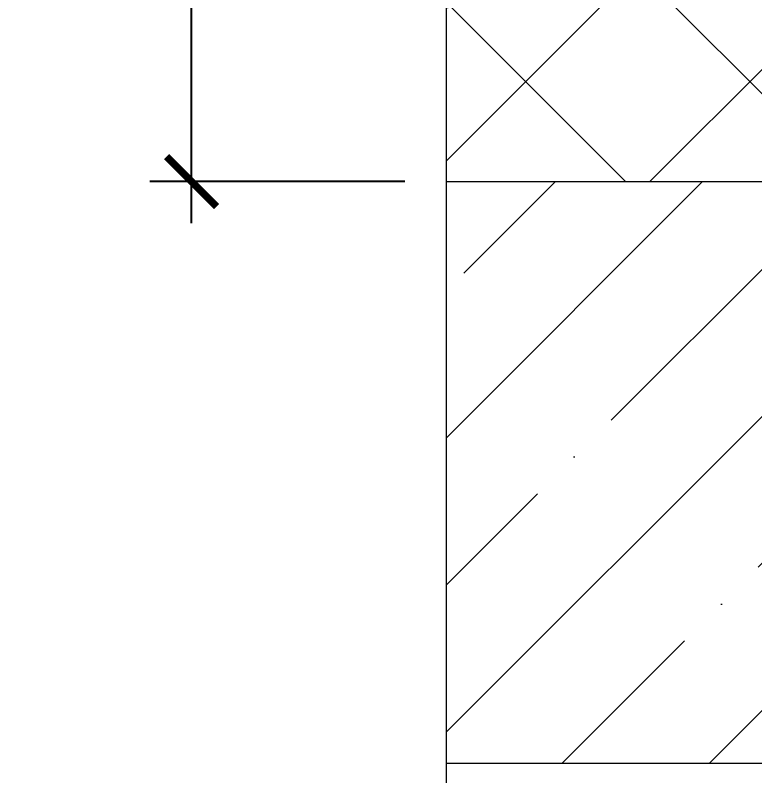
# Model space of a CAD drawing. Header units: millimetres. Extents: x -531467 to 558829, y -9025 to 266565.
# Drawn here: x -523264 to -522375, y 5341 to 6255 of the extents above; entities that cross this region are included whole.
import ezdxf

# ---------------------------------------------------------------- set-up
doc = ezdxf.new("R2010")
doc.units = ezdxf.units.MM
doc.layers.add('АР_Плита', color=220, linetype='Continuous')
for name, color, linetype, lineweight in [('АР_Размеры дверей', 15, 'Continuous', 0), ('АР_Тонкие', 250, 'Continuous', 0), ('АР_Штриховка', 252, 'Continuous', 0)]:
    doc.layers.add(name, color=color, linetype=linetype, lineweight=lineweight)
doc.styles.add('ISOCPEUR', font='isocpeur.ttf', dxfattribs={"width": 0.7})
doc.dimstyles.new('R_50', dxfattribs={"dimtxt": 140, "dimasz": 60, "dimexe": 50, "dimexo": 50, "dimgap": 50, "dimtad": 1, "dimdec": 0, "dimrnd": 5, "dimzin": 0, "dimdsep": 46, "dimtxsty": 'ISOCPEUR', "dimblk": 'ARCHTICK', "dimcen": 50, "dimdle": 50, "dimclrd": 256, "dimclre": 256, "dimclrt": 256, "dimadec": 0, "dimazin": 0, "dimtfac": 2, "dimtdec": 0, "dimtofl": 0, "dimtmove": 1, "dimatfit": 3, "dimfxl": 1, "dimtvp": 3, "dimtfill": 1, "dimtolj": 1, "dimtzin": 0, "dimarcsym": 0})

# ---------------------------------------------------------------- blocks, each defined once
blk = doc.blocks.new('*U106')
at = {"color": 8}
blk.add_lwpolyline([(0, -4.0262), (0, 9.0911), (2.25, 9.5911), (-2.25, 10.0911), (0, 10.5911), (0, 23.6495)], dxfattribs=at)
blk = doc.blocks.new('_ArchTick')
at = {"color": 0, "linetype": 'ByBlock', "const_width": 0.15}
blk.add_lwpolyline([(-0.5, -0.5), (0.5, 0.5)], dxfattribs=at)
blk = doc.blocks.new('*D120')
at = {"layer": 'Defpoints', "color": 0, "transparency": 16777216}
for p in [(-523052.06, 7554.12), (-522745.86, 7554.12), (-522745.86, 6054.87)]:
    blk.add_point(p, dxfattribs=at)
at = {"layer": 'АР_Размеры дверей', "lineweight": -2, "transparency": 16777216}
for p, q in [((-523052.06, 6004.87), (-523052.06, 7604.12)), ((-522795.86, 7554.12), (-523102.06, 7554.12)), ((-522795.86, 6054.87), (-523102.06, 6054.87))]:
    blk.add_line(p, q, dxfattribs=at)
at = {"layer": 'АР_Размеры дверей', "lineweight": -2, "transparency": 16777216, "xscale": 60, "yscale": 60, "zscale": 60}
for p, rotation in [((-523052.06, 7554.12), 90), ((-523052.06, 6054.87), 270)]:
    blk.add_blockref('_ArchTick', p, dxfattribs=dict(at, rotation=rotation))
at = {"layer": 'АР_Размеры дверей', "transparency": 16777216, "insert": (-523172.06, 6804.5), "char_height": 140, "attachment_point": 5, "rotation": 90, "style": 'ISOCPEUR', "bg_fill": 3, "box_fill_scale": 1.1, "bg_fill_color": 256, "bg_fill_true_color": 13158600, "bg_fill_transparency": 0}
blk.add_mtext('\\A1;1500', dxfattribs=at)

msp = doc.modelspace()

# ---------------------------------------------------------------- hatches: boundary and pattern name
at = {"layer": 'АР_Штриховка', "ltscale": 100, "true_color": 0x000000}
h = msp.add_hatch(dxfattribs=at)
h.set_pattern_fill('ANSI37', color=18, scale=60, style=0)
h.set_pattern_definition([(45, (0, -28039.95), (-134.70384, 134.70384), []), (135, (0, -28039.95), (-134.70384, -134.70384), [])])
h.paths.add_polyline_path([(-515920.45, 6954.87), (-522745.86, 6954.87), (-522745.86, 6054.87), (-515920.45, 6054.87)])
h = msp.add_hatch(dxfattribs=at)
h.set_pattern_fill('ANSI35', color=18, scale=1000, style=0)
h.set_pattern_definition([(45, (-5201076.02, 738551.49), (-176.776695, 176.776695), []), (45, (-5200899.25, 738551.49), (-176.776695, 176.776695), [312.5, -62.5, 0, -62.5])])
h.paths.add_polyline_path([(-515920.45, 6054.87), (-522745.86, 6054.87), (-522745.86, 5355.42), (-515920.45, 5355.42)])

# ---------------------------------------------------------------- linework, layer by layer
at = {"layer": 'АР_Плита', "color": 18, "lineweight": 5, "ltscale": 100, "true_color": 0x000000}
msp.add_lwpolyline([(-522745.86, 6054.87), (-515920.45, 6054.87), (-515920.45, 5355.42), (-522745.86, 5355.42)], close=True, dxfattribs=at)

# ---------------------------------------------------------------- block references
at = {"layer": 'АР_Тонкие', "xscale": 100, "yscale": 100, "zscale": 100}
msp.add_blockref('*U106', (-522745.86, 5354.62), dxfattribs=at)

# ---------------------------------------------------------------- next in the draw order: dimensions: what is measured, and where the dimension line sits
at = {"layer": 'АР_Размеры дверей'}
dim = msp.add_linear_dim(base=(-523052.06, 7554.12), p1=(-522745.86, 6054.87), p2=(-522745.86, 7554.12), angle=90, dimstyle='R_50', override={"dimpost": '\\X'}, dxfattribs=at)
dim.commit()
dim.dimension.update_dxf_attribs({"geometry": '*D120', "text_midpoint": (-523172.06, 6804.5)})

doc.saveas('drawing.dxf')
